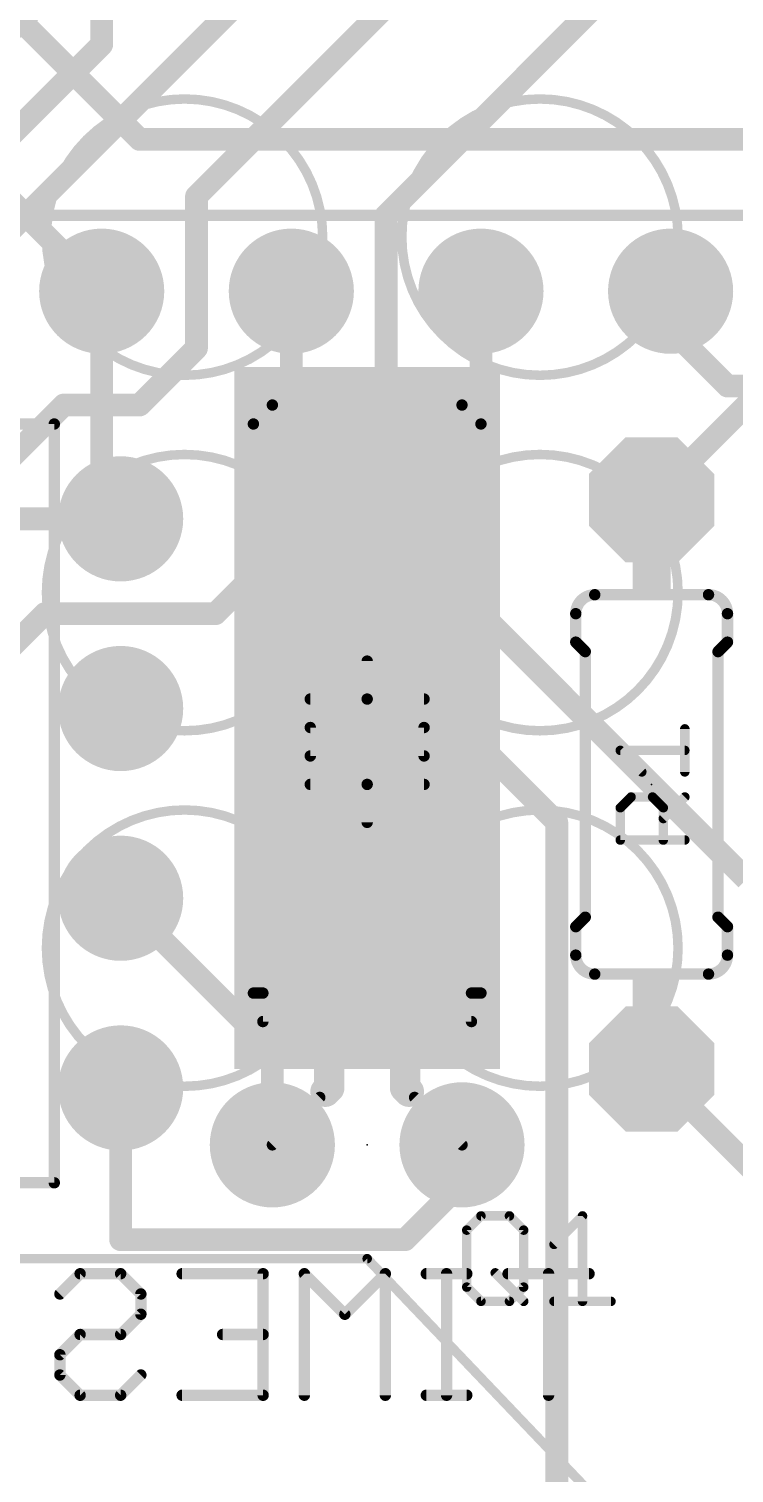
# Model space of a CAD drawing. Extents: x -21.9 to 21.9, y -25.4 to 25.4.
# Drawn here: x 0.29 to 9.74, y -4.65 to 14.69 of the extents above; entities that cross this region are included whole.
import ezdxf

# ---------------------------------------------------------------- set-up
doc = ezdxf.new("R2010")
doc.units = 0
for name, color, linetype in [('1', 12, 'CONTINUOUS'), ('16', 132, 'CONTINUOUS'), ('17', 110, 'CONTINUOUS'), ('18', 110, 'CONTINUOUS'), ('21', 253, 'CONTINUOUS'), ('23', 53, 'CONTINUOUS'), ('25', 253, 'CONTINUOUS'), ('43', 110, 'CONTINUOUS'), ('51', 253, 'CONTINUOUS'), ('52', 6, 'CONTINUOUS')]:
    doc.layers.add(name, color=color, linetype=linetype)

# ---------------------------------------------------------------- blocks, each defined once
blk = doc.blocks.new('ROUNDP')
at = {"const_width": 0.5}
blk.add_lwpolyline([(0, -0.25, 1), (0, 0.25, 1), (0, -0.25)], format="xyb", dxfattribs=at)
blk = doc.blocks.new('RECT')
blk.add_solid([(-0.5, -0.5), (0.5, -0.5), (-0.5, 0.5), (0.5, 0.5)])
blk = doc.blocks.new('OCTAGONP')
at = {"const_width": 0.5}
blk.add_lwpolyline([(-0.25, -0.1036), (-0.25, 0.1036), (-0.1036, 0.25), (0.1036, 0.25), (0.25, 0.1036), (0.25, -0.1036), (0.1036, -0.25), (-0.1036, -0.25), (-0.25, -0.1036), (-0.25, 0.1036)], dxfattribs=at)
blk = doc.blocks.new('ROUNDV')
at = {"const_width": 0.5}
blk.add_lwpolyline([(0, -0.25, 1), (0, 0.25, 1), (0, -0.25)], format="xyb", dxfattribs=at)

msp = doc.modelspace()

# ---------------------------------------------------------------- linework, layer by layer
at = {"layer": '1', "const_width": 0.3048}
for points in [[(1.778, 13.208), (0, 14.986)], [(1.27, 11.176), (-1.27, 13.716)], [(14.986, 13.208), (1.778, 13.208)], [(1.27, 8.382), (1.27, 11.176)], [(8.89, 10.668), (8.89, 11.176)], [(9.652, 9.906), (8.89, 10.668)], [(9.652, 9.906), (12.954, 9.906)], [(1.524, 8.128), (1.27, 8.382)], [(0, 8.128), (1.524, 8.128)], [(8.636, 0.762), (10.668, -1.27)]]:
    msp.add_lwpolyline(points, dxfattribs=at)
at = {"layer": '1', "const_width": 0.1524}
for points in [[(1.778, 13.2842, 1), (1.778, 13.1318)], [(1.7241, 13.1541, 1), (1.8319, 13.2619)], [(1.3462, 11.176, 1), (1.1938, 11.176)], [(1.2161, 11.1221, 1), (1.3239, 11.2299)], [(8.9662, 11.176, 1), (8.8138, 11.176)], [(8.9439, 10.7219, 1), (8.8361, 10.6141)], [(8.8138, 10.668, 1), (8.9662, 10.668)], [(9.652, 9.9822, 1), (9.652, 9.8298)], [(9.5981, 9.8521, 1), (9.7059, 9.9599)], [(1.3239, 8.4359, 1), (1.2161, 8.3281)], [(1.1938, 8.382, 1), (1.3462, 8.382)], [(1.4701, 8.0741, 1), (1.5779, 8.1819)], [(1.524, 8.0518, 1), (1.524, 8.2042)], [(8.6899, 0.8159, 1), (8.5821, 0.7081)]]:
    msp.add_lwpolyline(points, format="xyb", dxfattribs=at)
at = {"layer": '16', "const_width": 0.3048}
for points in [[(2.54, 12.446), (8.89, 18.796)], [(1.27, 14.478), (1.27, 18.542)], [(5.08, 12.192), (11.43, 18.542)], [(0, 11.938), (6.35, 18.288)], [(-1.27, 11.938), (1.27, 14.478)], [(2.54, 10.414), (2.54, 12.446)], [(5.08, 6.35), (5.08, 12.192)], [(3.81, 7.874), (3.81, 11.176)], [(6.35, 6.858), (6.35, 11.176)], [(8.636, 8.382), (11.176, 10.922)], [(1.778, 9.652), (2.54, 10.414)], [(-1.016, 7.874), (0.762, 9.652)], [(0.762, 9.652), (1.778, 9.652)], [(2.794, 6.858), (3.81, 7.874)], [(-0.254, 6.096), (0.508, 6.858)], [(0.508, 6.858), (2.794, 6.858)], [(9.906, 3.302), (6.35, 6.858)], [(7.366, 4.064), (5.08, 6.35)], [(7.366, -5.08), (7.366, 4.064)], [(3.556, 1.016), (1.524, 3.048)], [(3.556, -0.254), (3.556, 1.016)], [(1.524, 0.508), (1.524, -1.524)], [(6.096, -0.762), (6.096, -0.254)], [(5.334, -1.524), (6.096, -0.762)], [(1.524, -1.524), (5.334, -1.524)]]:
    msp.add_lwpolyline(points, dxfattribs=at)
at = {"layer": '16', "const_width": 0.1524}
for points in [[(1.1938, 14.478, 1), (1.3462, 14.478)], [(1.3239, 14.4241, 1), (1.2161, 14.5319)], [(2.6162, 12.446, 1), (2.4638, 12.446)], [(2.4861, 12.4999, 1), (2.5939, 12.3921)], [(5.1562, 12.192, 1), (5.0038, 12.192)], [(5.0261, 12.2459, 1), (5.1339, 12.1381)], [(3.8862, 11.176, 1), (3.7338, 11.176)], [(6.4262, 11.176, 1), (6.2738, 11.176)], [(2.4638, 10.414, 1), (2.6162, 10.414)], [(2.5939, 10.3601, 1), (2.4861, 10.4679)], [(0.762, 9.7282, 1), (0.762, 9.5758)], [(0.8159, 9.5981, 1), (0.7081, 9.7059)], [(1.7241, 9.7059, 1), (1.8319, 9.5981)], [(1.778, 9.5758, 1), (1.778, 9.7282)], [(8.5821, 8.4359, 1), (8.6899, 8.3281)], [(3.7338, 7.874, 1), (3.8862, 7.874)], [(3.8639, 7.8201, 1), (3.7561, 7.9279)], [(0.508, 6.9342, 1), (0.508, 6.7818)], [(0.5619, 6.8041, 1), (0.4541, 6.9119)], [(2.7401, 6.9119, 1), (2.8479, 6.8041)], [(2.794, 6.7818, 1), (2.794, 6.9342)], [(6.4039, 6.9119, 1), (6.2961, 6.8041)], [(6.2738, 6.858, 1), (6.4262, 6.858)], [(5.1339, 6.4039, 1), (5.0261, 6.2961)], [(5.0038, 6.35, 1), (5.1562, 6.35)], [(7.4422, 4.064, 1), (7.2898, 4.064)], [(7.3121, 4.0101, 1), (7.4199, 4.1179)], [(1.5779, 3.1019, 1), (1.4701, 2.9941)], [(3.6322, 1.016, 1), (3.4798, 1.016)], [(3.5021, 0.9621, 1), (3.6099, 1.0699)], [(1.6002, 0.508, 1), (1.4478, 0.508)], [(3.4798, -0.254, 1), (3.6322, -0.254)], [(6.1722, -0.254, 1), (6.0198, -0.254)], [(6.0198, -0.762, 1), (6.1722, -0.762)], [(6.1499, -0.8159, 1), (6.0421, -0.7081)], [(1.524, -1.4478, 1), (1.524, -1.6002)], [(1.4478, -1.524, 1), (1.6002, -1.524)], [(5.2801, -1.4701, 1), (5.3879, -1.5779)], [(5.334, -1.6002, 1), (5.334, -1.4478)]]:
    msp.add_lwpolyline(points, format="xyb", dxfattribs=at)
at = {"layer": '21'}
for points, const_width in [([(-18.542, 12.192), (18.542, 12.192)], 0.1524), ([(3.556, 9.652), (6.096, 9.652)], 0.1524), ([(-5.207, 9.398), (0.635, 9.398)], 0.1524), ([(0.635, -0.762), (0.635, 9.398)], 0.1524), ([(3.302, 1.778), (3.302, 9.398)], 0.1524), ([(6.35, 1.778), (6.35, 9.398)], 0.1524), ([(7.874, 7.112), (9.398, 7.112)], 0.1524), ([(7.62, 6.858), (7.62, 6.477)], 0.1524), ([(9.652, 6.858), (9.652, 6.477)], 0.1524), ([(7.747, 6.35), (7.62, 6.477)], 0.1524), ([(7.747, 2.794), (7.747, 6.35)], 0.1524), ([(9.525, 6.35), (9.652, 6.477)], 0.1524), ([(9.525, 2.794), (9.525, 6.35)], 0.1524), ([(4.826, 5.715), (4.826, 6.223)], 0.1524), ([(4.064, 5.715), (4.826, 5.715)], 0.1524), ([(4.826, 5.715), (5.588, 5.715)], 0.1524), ([(4.064, 5.334), (4.064, 4.953)], 0.1524), ([(4.064, 5.334), (5.588, 5.334)], 0.1524), ([(5.588, 4.953), (5.588, 5.334)], 0.1524), ([(5.588, 4.953), (4.064, 4.953)], 0.1524), ([(4.064, 4.572), (4.826, 4.572)], 0.1524), ([(4.826, 4.572), (4.826, 4.064)], 0.1524), ([(4.826, 4.572), (5.588, 4.572)], 0.1524), ([(7.747, 2.794), (7.62, 2.667)], 0.1524), ([(7.62, 2.286), (7.62, 2.667)], 0.1524), ([(9.525, 2.794), (9.652, 2.667)], 0.1524), ([(9.652, 2.286), (9.652, 2.667)], 0.1524), ([(7.874, 2.032), (9.398, 2.032)], 0.1524), ([(3.302, 1.778), (3.429, 1.778)], 0.1524), ([(3.429, 1.397), (3.429, 1.778)], 0.1524), ([(6.223, 1.778), (3.429, 1.778)], 0.1524), ([(6.223, 1.397), (6.223, 1.778)], 0.1524), ([(6.35, 1.778), (6.223, 1.778)], 0.1524), ([(3.429, 1.397), (6.223, 1.397)], 0.1524), ([(5.334, 0.508), (5.334, 0.889)], 0.4064), ([(4.318, 0.508), (4.318, 0.762)], 0.4064), ([(4.2672, 0.4572), (4.318, 0.508)], 0.4064), ([(5.3848, 0.4572), (5.334, 0.508)], 0.4064), ([(0.635, -0.762), (-1.27, -0.762)], 0.1524), ([(4.826, -1.778), (-5.08, -1.778)], 0.127), ([(10.16, -7.366), (4.826, -1.778)], 0.127)]:
    msp.add_lwpolyline(points, dxfattribs=dict(at, const_width=const_width))
for points, const_width in [([(3.556, 9.652, 0.4142), (3.302, 9.398)], 0.1524), ([(3.556, 9.6901, 1), (3.556, 9.6139)], 0.0762), ([(3.556, 9.6139, 1), (3.556, 9.6901)], 0.0762), ([(6.35, 9.398, 0.4142), (6.096, 9.652)], 0.1524), ([(6.096, 9.6901, 1), (6.096, 9.6139)], 0.0762), ([(6.096, 9.6139, 1), (6.096, 9.6901)], 0.0762), ([(0.6731, 9.398, 1), (0.5969, 9.398)], 0.0762), ([(0.635, 9.3599, 1), (0.635, 9.4361)], 0.0762), ([(3.3401, 9.398, 1), (3.2639, 9.398)], 0.0762), ([(3.2639, 9.398, 1), (3.3401, 9.398)], 0.0762), ([(6.3881, 9.398, 1), (6.3119, 9.398)], 0.0762), ([(6.3119, 9.398, 1), (6.3881, 9.398)], 0.0762), ([(7.874, 7.112, 0.4142), (7.62, 6.858)], 0.1524), ([(7.874, 7.1501, 1), (7.874, 7.0739)], 0.0762), ([(7.874, 7.0739, 1), (7.874, 7.1501)], 0.0762), ([(9.652, 6.858, 0.4142), (9.398, 7.112)], 0.1524), ([(9.398, 7.1501, 1), (9.398, 7.0739)], 0.0762), ([(9.398, 7.0739, 1), (9.398, 7.1501)], 0.0762), ([(7.6581, 6.858, 1), (7.5819, 6.858)], 0.0762), ([(7.5819, 6.858, 1), (7.6581, 6.858)], 0.0762), ([(9.6901, 6.858, 1), (9.6139, 6.858)], 0.0762), ([(9.6139, 6.858, 1), (9.6901, 6.858)], 0.0762), ([(7.5819, 6.477, 1), (7.6581, 6.477)], 0.0762), ([(7.6469, 6.5039, 1), (7.5931, 6.4501)], 0.0762), ([(7.7851, 6.35, 1), (7.7089, 6.35)], 0.0762), ([(7.7201, 6.3231, 1), (7.7739, 6.3769)], 0.0762), ([(9.5631, 6.35, 1), (9.4869, 6.35)], 0.0762), ([(9.4981, 6.3769, 1), (9.5519, 6.3231)], 0.0762), ([(9.6139, 6.477, 1), (9.6901, 6.477)], 0.0762), ([(9.6789, 6.4501, 1), (9.6251, 6.5039)], 0.0762), ([(4.8641, 6.223, 1), (4.7879, 6.223)], 0.0762), ([(4.064, 5.7531, 1), (4.064, 5.6769)], 0.0762), ([(4.826, 5.7531, 1), (4.826, 5.6769)], 0.0762), ([(4.7879, 5.715, 1), (4.8641, 5.715)], 0.0762), ([(4.826, 5.6769, 1), (4.826, 5.7531)], 0.0762), ([(5.588, 5.6769, 1), (5.588, 5.7531)], 0.0762), ([(4.1021, 5.334, 1), (4.0259, 5.334)], 0.0762), ([(4.064, 5.3721, 1), (4.064, 5.2959)], 0.0762), ([(5.6261, 5.334, 1), (5.5499, 5.334)], 0.0762), ([(5.588, 5.2959, 1), (5.588, 5.3721)], 0.0762), ([(4.064, 4.9911, 1), (4.064, 4.9149)], 0.0762), ([(5.588, 4.9149, 1), (5.588, 4.9911)], 0.0762), ([(4.0259, 4.953, 1), (4.1021, 4.953)], 0.0762), ([(5.5499, 4.953, 1), (5.6261, 4.953)], 0.0762), ([(4.064, 4.6101, 1), (4.064, 4.5339)], 0.0762), ([(4.8641, 4.572, 1), (4.7879, 4.572)], 0.0762), ([(4.826, 4.6101, 1), (4.826, 4.5339)], 0.0762), ([(4.826, 4.5339, 1), (4.826, 4.6101)], 0.0762), ([(5.588, 4.5339, 1), (5.588, 4.6101)], 0.0762), ([(4.7879, 4.064, 1), (4.8641, 4.064)], 0.0762), ([(7.6581, 2.667, 1), (7.5819, 2.667)], 0.0762), ([(7.5931, 2.6939, 1), (7.6469, 2.6401)], 0.0762), ([(7.7089, 2.794, 1), (7.7851, 2.794)], 0.0762), ([(7.7739, 2.7671, 1), (7.7201, 2.8209)], 0.0762), ([(9.4869, 2.794, 1), (9.5631, 2.794)], 0.0762), ([(9.5519, 2.8209, 1), (9.4981, 2.7671)], 0.0762), ([(9.6901, 2.667, 1), (9.6139, 2.667)], 0.0762), ([(9.6251, 2.6401, 1), (9.6789, 2.6939)], 0.0762), ([(7.62, 2.286, 0.4142), (7.874, 2.032)], 0.1524), ([(7.6581, 2.286, 1), (7.5819, 2.286)], 0.0762), ([(7.5819, 2.286, 1), (7.6581, 2.286)], 0.0762), ([(9.398, 2.032, 0.4142), (9.652, 2.286)], 0.1524), ([(9.6901, 2.286, 1), (9.6139, 2.286)], 0.0762), ([(9.6139, 2.286, 1), (9.6901, 2.286)], 0.0762), ([(7.874, 2.0701, 1), (7.874, 1.9939)], 0.0762), ([(7.874, 1.9939, 1), (7.874, 2.0701)], 0.0762), ([(9.398, 2.0701, 1), (9.398, 1.9939)], 0.0762), ([(9.398, 1.9939, 1), (9.398, 2.0701)], 0.0762), ([(3.302, 1.8161, 1), (3.302, 1.7399)], 0.0762), ([(3.2639, 1.778, 1), (3.3401, 1.778)], 0.0762), ([(3.4671, 1.778, 1), (3.3909, 1.778)], 0.0762), ([(3.429, 1.8161, 1), (3.429, 1.7399)], 0.0762), ([(3.429, 1.7399, 1), (3.429, 1.8161)], 0.0762), ([(6.2611, 1.778, 1), (6.1849, 1.778)], 0.0762), ([(6.223, 1.8161, 1), (6.223, 1.7399)], 0.0762), ([(6.223, 1.7399, 1), (6.223, 1.8161)], 0.0762), ([(6.3119, 1.778, 1), (6.3881, 1.778)], 0.0762), ([(6.35, 1.7399, 1), (6.35, 1.8161)], 0.0762), ([(3.429, 1.4351, 1), (3.429, 1.3589)], 0.0762), ([(3.3909, 1.397, 1), (3.4671, 1.397)], 0.0762), ([(6.1849, 1.397, 1), (6.2611, 1.397)], 0.0762), ([(6.223, 1.3589, 1), (6.223, 1.4351)], 0.0762), ([(5.4356, 0.889, 1), (5.2324, 0.889)], 0.2032), ([(4.4196, 0.762, 1), (4.2164, 0.762)], 0.2032), ([(4.1954, 0.529, 1), (4.339, 0.3854)], 0.2032), ([(4.2164, 0.508, 1), (4.4196, 0.508)], 0.2032), ([(4.3898, 0.4362, 1), (4.2462, 0.5798)], 0.2032), ([(5.2324, 0.508, 1), (5.4356, 0.508)], 0.2032), ([(5.4058, 0.5798, 1), (5.2622, 0.4362)], 0.2032), ([(5.313, 0.3854, 1), (5.4566, 0.529)], 0.2032), ([(0.5969, -0.762, 1), (0.6731, -0.762)], 0.0762), ([(0.635, -0.8001, 1), (0.635, -0.7239)], 0.0762), ([(4.849, -1.7561, 1), (4.803, -1.7999)], 0.0635), ([(4.826, -1.8097, 1), (4.826, -1.7463)], 0.0635)]:
    msp.add_lwpolyline(points, format="xyb", dxfattribs=dict(at, const_width=const_width))
at = {"layer": '23'}
for p in [(8.636, 4.572), (4.826, -0.254)]:
    msp.add_point(p, dxfattribs=at)
at = {"layer": '25', "const_width": 0.127}
for points in [[(9.0805, 4.7394), (9.0805, 5.3156)], [(8.5043, 4.7394), (8.2162, 5.0275)], [(8.2162, 5.0275), (9.0805, 5.0275)], [(8.2162, 4.2594), (8.3602, 4.4035)], [(8.3602, 4.4035), (8.6483, 4.4035)], [(8.6483, 4.4035), (8.7924, 4.2594)], [(8.7924, 4.1154), (9.0805, 4.4035)], [(8.2162, 3.8272), (8.2162, 4.2594)], [(8.7924, 4.2594), (8.7924, 3.8272)], [(9.0805, 3.8272), (8.2162, 3.8272)], [(6.1595, -1.3962), (6.3502, -1.2055)], [(6.3502, -1.2055), (6.7315, -1.2055)], [(6.7315, -1.2055), (6.9222, -1.3962)], [(7.3289, -1.5869), (7.7102, -1.2055)], [(7.7102, -1.2055), (7.7102, -2.3495)], [(6.1595, -2.1588), (6.1595, -1.3962)], [(6.9222, -1.3962), (6.9222, -2.1588)], [(6.5408, -1.9682), (6.9222, -2.3495)], [(6.3502, -2.3495), (6.1595, -2.1588)], [(6.9222, -2.1588), (6.7315, -2.3495)], [(6.7315, -2.3495), (6.3502, -2.3495)], [(7.3289, -2.3495), (8.0915, -2.3495)]]:
    msp.add_lwpolyline(points, dxfattribs=at)
at = {"layer": '25', "const_width": 0.0635}
for points in [[(9.1123, 5.3156, 1), (9.0488, 5.3156)], [(8.2386, 5.0499, 1), (8.1937, 5.005)], [(8.2162, 5.0592, 1), (8.2162, 4.9957)], [(9.0805, 4.9957, 1), (9.0805, 5.0592)], [(8.4818, 4.7169, 1), (8.5267, 4.7618)], [(9.0488, 4.7394, 1), (9.1123, 4.7394)], [(8.3602, 4.4352, 1), (8.3602, 4.3717)], [(8.3827, 4.381, 1), (8.3378, 4.4259)], [(8.6708, 4.4259, 1), (8.6259, 4.381)], [(8.6483, 4.3717, 1), (8.6483, 4.4352)], [(9.103, 4.381, 1), (9.058, 4.4259)], [(8.2479, 4.2594, 1), (8.1844, 4.2594)], [(8.1937, 4.2819, 1), (8.2386, 4.237)], [(8.8241, 4.2594, 1), (8.7606, 4.2594)], [(8.7699, 4.237, 1), (8.8148, 4.2819)], [(8.7699, 4.1378, 1), (8.8148, 4.0929)], [(8.2162, 3.859, 1), (8.2162, 3.7955)], [(9.0805, 3.7955, 1), (9.0805, 3.859)], [(8.1844, 3.8272, 1), (8.2479, 3.8272)], [(8.7606, 3.8272, 1), (8.8241, 3.8272)], [(6.3502, -1.1738, 1), (6.3502, -1.2373)], [(6.3726, -1.228, 1), (6.3277, -1.1831)], [(6.7539, -1.1831, 1), (6.709, -1.228)], [(6.7315, -1.2373, 1), (6.7315, -1.1738)], [(7.742, -1.2055, 1), (7.6785, -1.2055)], [(7.7327, -1.228, 1), (7.6878, -1.1831)], [(6.1913, -1.3962, 1), (6.1278, -1.3962)], [(6.137, -1.3737, 1), (6.182, -1.4186)], [(6.9539, -1.3962, 1), (6.8904, -1.3962)], [(6.8997, -1.4186, 1), (6.9446, -1.3737)], [(7.3064, -1.5644, 1), (7.3513, -1.6093)], [(6.5633, -1.9457, 1), (6.5184, -1.9906)], [(6.182, -2.1364, 1), (6.137, -2.1813)], [(6.1278, -2.1588, 1), (6.1913, -2.1588)], [(6.8904, -2.1588, 1), (6.9539, -2.1588)], [(6.9446, -2.1813, 1), (6.8997, -2.1364)], [(6.3502, -2.3177, 1), (6.3502, -2.3813)], [(6.3277, -2.372, 1), (6.3726, -2.327)], [(6.709, -2.327, 1), (6.7539, -2.372)], [(6.7315, -2.3813, 1), (6.7315, -2.3177)], [(6.8997, -2.372, 1), (6.9446, -2.327)], [(7.3289, -2.3177, 1), (7.3289, -2.3813)], [(7.6785, -2.3495, 1), (7.742, -2.3495)], [(8.0915, -2.3813, 1), (8.0915, -2.3177)]]:
    msp.add_lwpolyline(points, format="xyb", dxfattribs=at)
at = {"layer": '51'}
for points, const_width in [([(8.636, 8.382), (8.636, 7.493)], 0.508), ([(8.636, 0.762), (8.636, 1.651)], 0.508), ([(4.191, 0.381), (3.556, -0.254)], 0.1524), ([(5.461, 0.381), (6.096, -0.254)], 0.1524)]:
    msp.add_lwpolyline(points, dxfattribs=dict(at, const_width=const_width))
for points, const_width in [([(8.763, 8.382, 1), (8.509, 8.382)], 0.254), ([(8.509, 7.493, 1), (8.763, 7.493)], 0.254), ([(8.763, 1.651, 1), (8.509, 1.651)], 0.254), ([(8.509, 0.762, 1), (8.763, 0.762)], 0.254), ([(4.2179, 0.3541, 1), (4.1641, 0.4079)], 0.0762), ([(5.4879, 0.4079, 1), (5.4341, 0.3541)], 0.0762), ([(3.5291, -0.2271, 1), (3.5829, -0.2809)], 0.0762), ([(6.0691, -0.2809, 1), (6.1229, -0.2271)], 0.0762)]:
    msp.add_lwpolyline(points, format="xyb", dxfattribs=dict(at, const_width=const_width))
at = {"layer": '52'}
for points, const_width in [([(2.38, 10.05, 1), (2.38, 13.75, 1), (2.38, 10.05)], 0.127), ([(7.14, 10.05, 1), (7.14, 13.75, 1), (7.14, 10.05)], 0.127), ([(2.38, 5.29, 1), (2.38, 8.99, 1), (2.38, 5.29)], 0.127), ([(7.14, 5.29, 1), (7.14, 8.99, 1), (7.14, 5.29)], 0.127), ([(2.38, 0.53, 1), (2.38, 4.23, 1), (2.38, 0.53)], 0.127), ([(7.14, 0.53, 1), (7.14, 4.23, 1), (7.14, 0.53)], 0.127), ([(0.9814, -1.9417, 1), (0.9814, -2.0179)], 0.0762), ([(1.0083, -2.0068, 1), (0.9545, -1.9529)], 0.0762), ([(1.5507, -1.9529, 1), (1.4968, -2.0068)], 0.0762), ([(1.5237, -2.0179, 1), (1.5237, -1.9417)], 0.0762), ([(2.3474, -1.9417, 1), (2.3474, -2.0179)], 0.0762), ([(3.4702, -1.9798, 1), (3.394, -1.9798)], 0.0762), ([(3.4321, -2.0179, 1), (3.4321, -1.9417)], 0.0762), ([(4.0115, -1.9529, 1), (3.9576, -2.0068)], 0.0762), ([(4.0226, -1.9798, 1), (3.9464, -1.9798)], 0.0762), ([(5.1073, -1.9798, 1), (5.0311, -1.9798)], 0.0762), ([(5.0961, -2.0068, 1), (5.0423, -1.9529)], 0.0762), ([(5.6183, -1.9417, 1), (5.6183, -2.0179)], 0.0762), ([(5.9276, -1.9798, 1), (5.8514, -1.9798)], 0.0762), ([(6.1606, -2.0179, 1), (6.1606, -1.9417)], 0.0762), ([(6.7131, -1.9417, 1), (6.7131, -2.0179)], 0.0762), ([(7.2936, -1.9798, 1), (7.2174, -1.9798)], 0.0762), ([(7.7978, -2.0179, 1), (7.7978, -1.9417)], 0.0762), ([(0.6833, -2.224, 1), (0.7372, -2.2779)], 0.0762), ([(1.833, -2.251, 1), (1.7568, -2.251)], 0.0762), ([(1.768, -2.2779, 1), (1.8218, -2.224)], 0.0762), ([(1.7568, -2.5221, 1), (1.833, -2.5221)], 0.0762), ([(1.8218, -2.5491, 1), (1.768, -2.4952)], 0.0762), ([(4.4999, -2.4952, 1), (4.5538, -2.5491)], 0.0762), ([(4.4999, -2.5491, 1), (4.5538, -2.4952)], 0.0762), ([(0.9814, -2.7552, 1), (0.9814, -2.8314)], 0.0762), ([(1.0083, -2.8202, 1), (0.9545, -2.7664)], 0.0762), ([(1.4968, -2.7664, 1), (1.5507, -2.8202)], 0.0762), ([(1.5237, -2.8314, 1), (1.5237, -2.7552)], 0.0762), ([(2.8897, -2.7552, 1), (2.8897, -2.8314)], 0.0762), ([(3.4321, -2.8314, 1), (3.4321, -2.7552)], 0.0762), ([(0.7483, -3.0645, 1), (0.6721, -3.0645)], 0.0762), ([(0.6833, -3.0375, 1), (0.7372, -3.0914)], 0.0762), ([(0.7372, -3.3087, 1), (0.6833, -3.3626)], 0.0762), ([(1.8218, -3.3626, 1), (1.768, -3.3087)], 0.0762), ([(0.6721, -3.3356, 1), (0.7483, -3.3356)], 0.0762), ([(0.9814, -3.5687, 1), (0.9814, -3.6449)], 0.0762), ([(0.9545, -3.6337, 1), (1.0083, -3.5799)], 0.0762), ([(1.4968, -3.5799, 1), (1.5507, -3.6337)], 0.0762), ([(1.5237, -3.6449, 1), (1.5237, -3.5687)], 0.0762), ([(2.3474, -3.5687, 1), (2.3474, -3.6449)], 0.0762), ([(3.394, -3.6068, 1), (3.4702, -3.6068)], 0.0762), ([(3.4321, -3.6449, 1), (3.4321, -3.5687)], 0.0762), ([(3.9464, -3.6068, 1), (4.0226, -3.6068)], 0.0762), ([(5.0311, -3.6068, 1), (5.1073, -3.6068)], 0.0762), ([(5.6183, -3.5687, 1), (5.6183, -3.6449)], 0.0762), ([(5.8514, -3.6068, 1), (5.9276, -3.6068)], 0.0762), ([(6.1606, -3.6449, 1), (6.1606, -3.5687)], 0.0762), ([(7.2174, -3.6068, 1), (7.2936, -3.6068)], 0.0762)]:
    msp.add_lwpolyline(points, format="xyb", dxfattribs=dict(at, const_width=const_width))
at = {"layer": '52', "const_width": 0.1524}
for points in [[(0.7102, -2.251), (0.9814, -1.9798)], [(0.9814, -1.9798), (1.5237, -1.9798)], [(1.5237, -1.9798), (1.7949, -2.251)], [(2.3474, -1.9798), (3.4321, -1.9798)], [(3.4321, -1.9798), (3.4321, -3.6068)], [(4.5269, -2.5221), (3.9845, -1.9798)], [(3.9845, -1.9798), (3.9845, -3.6068)], [(5.0692, -1.9798), (4.5269, -2.5221)], [(5.0692, -3.6068), (5.0692, -1.9798)], [(6.1606, -1.9798), (5.6183, -1.9798)], [(5.8895, -3.6068), (5.8895, -1.9798)], [(7.7978, -1.9798), (6.7131, -1.9798)], [(7.2555, -3.6068), (7.2555, -1.9798)], [(1.7949, -2.251), (1.7949, -2.5221)], [(1.7949, -2.5221), (1.5237, -2.7933)], [(0.9814, -2.7933), (0.7102, -3.0645)], [(1.5237, -2.7933), (0.9814, -2.7933)], [(3.4321, -2.7933), (2.8897, -2.7933)], [(0.7102, -3.0645), (0.7102, -3.3356)], [(0.7102, -3.3356), (0.9814, -3.6068)], [(1.5237, -3.6068), (1.7949, -3.3356)], [(0.9814, -3.6068), (1.5237, -3.6068)], [(3.4321, -3.6068), (2.3474, -3.6068)], [(6.1606, -3.6068), (5.6183, -3.6068)]]:
    msp.add_lwpolyline(points, dxfattribs=at)

# ---------------------------------------------------------------- block references
at = {"layer": '17'}
for name, p, xscale, yscale, rotation in [('ROUNDP', (1.27, 11.176), 1.6764, 1.6764, 90), ('ROUNDP', (1.27, 11.176), 1.6764, 1.6764, 90), ('ROUNDP', (3.81, 11.176), 1.6764, 1.6764, 90), ('ROUNDP', (3.81, 11.176), 1.6764, 1.6764, 90), ('ROUNDP', (6.35, 11.176), 1.6764, 1.6764, 90), ('ROUNDP', (6.35, 11.176), 1.6764, 1.6764, 90), ('ROUNDP', (8.89, 11.176), 1.6764, 1.6764, 90), ('ROUNDP', (8.89, 11.176), 1.6764, 1.6764, 90), ('ROUNDP', (1.27, 11.176), 1.3208, 1.3208, 90), ('ROUNDP', (3.81, 11.176), 1.3208, 1.3208, 90), ('ROUNDP', (6.35, 11.176), 1.3208, 1.3208, 90), ('ROUNDP', (8.89, 11.176), 1.3208, 1.3208, 90), ('OCTAGONP', (8.636, 8.382), 1.6764, 1.6764, 270), ('OCTAGONP', (8.636, 8.382), 1.6764, 1.6764, 270), ('ROUNDP', (1.524, 8.128), 1.6764, 1.6764, 180), ('ROUNDP', (1.524, 8.128), 1.6764, 1.6764, 180), ('ROUNDP', (8.636, 8.382), 1.3208, 1.3208, 270), ('ROUNDP', (1.524, 8.128), 1.3208, 1.3208, 180), ('ROUNDP', (1.524, 5.588), 1.6764, 1.6764, 180), ('ROUNDP', (1.524, 5.588), 1.6764, 1.6764, 180), ('ROUNDP', (1.524, 5.588), 1.3208, 1.3208, 180), ('ROUNDP', (1.524, 3.048), 1.6764, 1.6764, 180), ('ROUNDP', (1.524, 3.048), 1.6764, 1.6764, 180), ('ROUNDP', (1.524, 3.048), 1.3208, 1.3208, 180), ('OCTAGONP', (8.636, 0.762), 1.6764, 1.6764, 270), ('OCTAGONP', (8.636, 0.762), 1.6764, 1.6764, 270), ('ROUNDP', (8.636, 0.762), 1.3208, 1.3208, 270), ('ROUNDP', (1.524, 0.508), 1.6764, 1.6764, 180), ('ROUNDP', (1.524, 0.508), 1.6764, 1.6764, 180), ('ROUNDP', (1.524, 0.508), 1.3208, 1.3208, 180)]:
    msp.add_blockref(name, p, dxfattribs=dict(at, xscale=xscale, yscale=yscale, rotation=rotation))
for p, xscale, yscale in [((3.556, -0.254), 1.6764, 1.6764), ((3.556, -0.254), 1.6764, 1.6764), ((6.096, -0.254), 1.6764, 1.6764), ((6.096, -0.254), 1.6764, 1.6764), ((3.556, -0.254), 1.3208, 1.3208), ((6.096, -0.254), 1.3208, 1.3208)]:
    msp.add_blockref('ROUNDP', p, dxfattribs=dict(at, xscale=xscale, yscale=yscale))
at = {"layer": '18', "xscale": 0.9064, "yscale": 0.9064}
msp.add_blockref('ROUNDV', (0, 14.986), dxfattribs=at)
msp.add_blockref('ROUNDV', (0, 14.986), dxfattribs=at)
at = {"layer": '21', "xscale": 0.381, "yscale": 0.508, "rotation": 270}
for p in [(8.636, 7.3025), (8.636, 1.8415)]:
    msp.add_blockref('RECT', p, dxfattribs=at)
at = {"layer": '21', "xscale": 0.4064, "yscale": 0.5842}
for p in [(4.318, 1.0541), (5.334, 1.0541)]:
    msp.add_blockref('RECT', p, dxfattribs=at)
at = {"layer": '43', "xscale": 3.556, "yscale": 9.398}
msp.add_blockref('RECT', (4.826, 5.461), dxfattribs=at)

doc.saveas('drawing.dxf')
